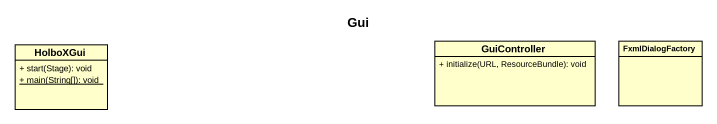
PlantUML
@startuml
title Gui
hide circle
hide empty members
skinparam classAttributeIconSize 0
class HolboXGui {
  + start(Stage): void
  {static} + main(String[]): void
}
class GuiController {
  + initialize(URL, ResourceBundle): void
}
class FxmlDialogFactory
@enduml
